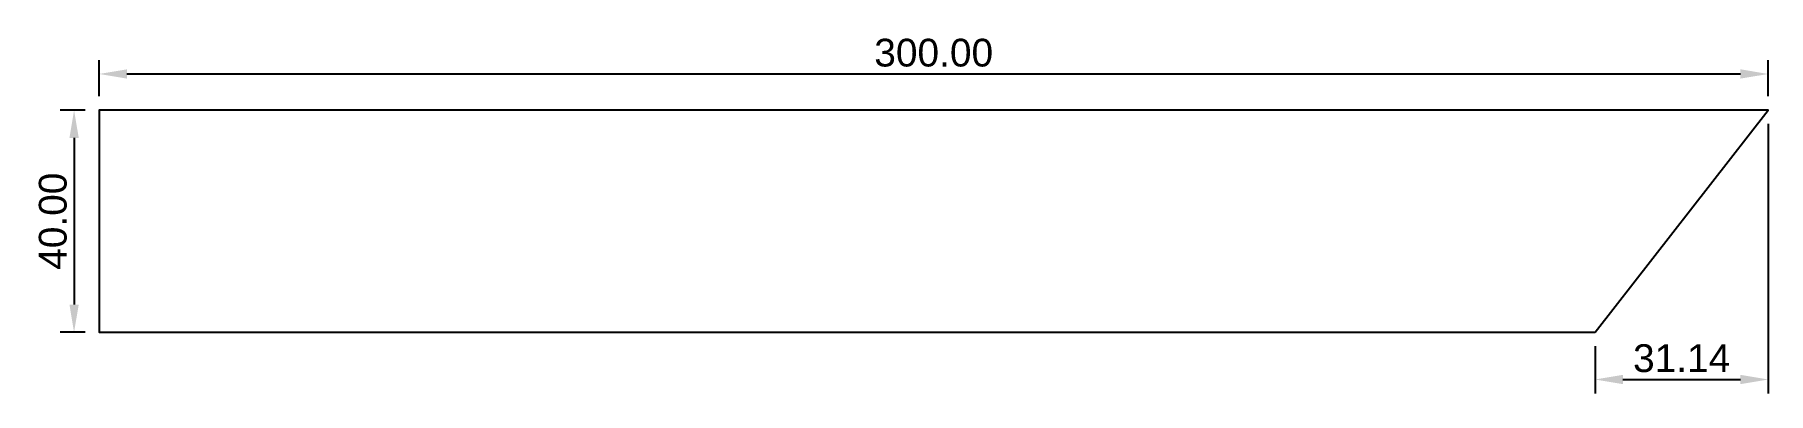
# Model space of a CAD drawing. Extents: x -277 to 35, y -332 to -267.
import ezdxf

# ---------------------------------------------------------------- set-up
doc = ezdxf.new("R2010")
doc.units = 0
doc.header["$MEASUREMENT"] = 0
doc.layers.get('DEFPOINTS').update_dxf_attribs({"linetype": 'CONTINUOUS'})
doc.layers.add('ЧЕРТЕЖ', color=18, linetype='CONTINUOUS')
doc.styles.add('ARIAL_REGULAR', font='')
doc.styles.get('ARIAL_REGULAR').set_extended_font_data('Arial')
doc.dimstyles.new('DEFAULT', dxfattribs={"dimscale": 5, "dimtxt": 1, "dimasz": 1, "dimexe": 0.5, "dimexo": 0.5, "dimgap": 0.25, "dimtad": 1, "dimtoh": 1, "dimzin": 1, "dimtxsty": 'ARIAL_REGULAR', "dimcen": 0.5, "dimazin": 3, "dimtfac": 1, "dimtdec": 4, "dimtix": 1, "dimtofl": 0, "dimtmove": 0, "dimatfit": 3, "dimtolj": 1, "dimtzin": 1})

# ---------------------------------------------------------------- blocks, each defined once
blk = doc.blocks.new('*D1')
at = {"layer": 'DEFPOINTS', "color": 0}
for p in [(34.98, -281.04), (3.84, -321.04), (34.98, -329.54)]:
    blk.add_point(p, dxfattribs=at)
at = {"layer": 'ЧЕРТЕЖ', "color": 0}
for p, q in [((34.98, -283.54), (34.98, -332.04)), ((3.84, -323.54), (3.84, -332.04)), ((8.84, -329.54), (29.98, -329.54))]:
    blk.add_line(p, q, dxfattribs=at)
for points in [[(8.84, -328.7), (8.84, -330.37), (3.84, -329.54)], [(29.98, -330.37), (29.98, -328.7), (34.98, -329.54)]]:
    blk.add_solid(points, dxfattribs=at)
at = {"layer": 'ЧЕРТЕЖ', "color": 0, "insert": (19.41, -325.73), "char_height": 5, "attachment_point": 5, "style": 'ARIAL_REGULAR'}
blk.add_mtext('\\A1;31.14', dxfattribs=at)
blk = doc.blocks.new('*D2')
at = {"layer": 'DEFPOINTS', "color": 0}
for p in [(-265.02, -281.04), (-269.52, -321.04), (-265.02, -321.04)]:
    blk.add_point(p, dxfattribs=at)
at = {"layer": 'ЧЕРТЕЖ', "color": 0}
for p, q in [((-267.52, -281.04), (-272.02, -281.04)), ((-269.52, -286.04), (-269.52, -316.04)), ((-267.52, -321.04), (-272.02, -321.04))]:
    blk.add_line(p, q, dxfattribs=at)
for points in [[(-268.68, -286.04), (-270.35, -286.04), (-269.52, -281.04)], [(-270.35, -316.04), (-268.68, -316.04), (-269.52, -321.04)]]:
    blk.add_solid(points, dxfattribs=at)
at = {"layer": 'ЧЕРТЕЖ', "color": 0, "insert": (-273.32, -301.04), "char_height": 5, "attachment_point": 5, "rotation": 90, "style": 'ARIAL_REGULAR'}
blk.add_mtext('\\A1;40.00', dxfattribs=at)
blk = doc.blocks.new('*D3')
at = {"layer": 'DEFPOINTS', "color": 0}
for p in [(34.98, -274.54), (-265.02, -281.04), (34.98, -281.04)]:
    blk.add_point(p, dxfattribs=at)
at = {"layer": 'ЧЕРТЕЖ', "color": 0}
for p, q in [((-265.02, -278.54), (-265.02, -272.04)), ((34.98, -278.54), (34.98, -272.04)), ((-260.02, -274.54), (29.98, -274.54))]:
    blk.add_line(p, q, dxfattribs=at)
for points in [[(-260.02, -273.7), (-260.02, -275.37), (-265.02, -274.54)], [(29.98, -275.37), (29.98, -273.7), (34.98, -274.54)]]:
    blk.add_solid(points, dxfattribs=at)
at = {"layer": 'ЧЕРТЕЖ', "color": 0, "insert": (-115.02, -270.73), "char_height": 5, "attachment_point": 5, "style": 'ARIAL_REGULAR'}
blk.add_mtext('\\A1;300.00', dxfattribs=at)

msp = doc.modelspace()

# ---------------------------------------------------------------- linework, layer by layer
at = {"layer": 'ЧЕРТЕЖ'}
msp.add_lwpolyline([(3.844, -321.037), (34.983, -281.037), (-265.017, -281.037), (-265.017, -321.037)], close=True, dxfattribs=at)

# ---------------------------------------------------------------- dimensions: what is measured, and where the dimension line sits
dim = msp.add_linear_dim(base=(34.983, -274.537), p1=(-265.017, -281.037), p2=(34.983, -281.037), dimstyle='DEFAULT', override={"dimscale": 5, "dimtxt": 1, "dimasz": 1, "dimexe": 0.5, "dimexo": 0.5, "dimgap": 0.25, "dimtad": 1, "dimtih": 0, "dimdec": 2, "dimzin": 1, "dimtxsty": 'ARIAL_REGULAR', "dimsah": 0, "dimcen": 0.5, "dimadec": 2, "dimazin": 1, "dimtix": 0, "dimtmove": 0, "dimtzin": 1}, dxfattribs=at)
dim.commit()
dim.dimension.update_dxf_attribs({"geometry": '*D3', "text_midpoint": (-115.017, -270.734)})
for base, p1, p2, angle, picture, middle in [((-269.517, -321.037), (-265.017, -281.037), (-265.017, -321.037), 90, '*D2', (-273.319, -301.037)), ((34.983, -329.537), (3.844, -321.037), (34.983, -281.037), 180, '*D1', (19.414, -325.734))]:
    dim = msp.add_linear_dim(base=base, p1=p1, p2=p2, angle=angle, dimstyle='DEFAULT', override={"dimscale": 5, "dimtxt": 1, "dimasz": 1, "dimexe": 0.5, "dimexo": 0.5, "dimgap": 0.25, "dimtad": 1, "dimtih": 0, "dimdec": 2, "dimzin": 1, "dimtxsty": 'ARIAL_REGULAR', "dimsah": 0, "dimcen": 0.5, "dimadec": 2, "dimazin": 1, "dimtix": 0, "dimtmove": 0, "dimtzin": 1}, dxfattribs=at)
    dim.commit()
    dim.dimension.update_dxf_attribs({"geometry": picture, "text_midpoint": middle})

doc.saveas('drawing.dxf')
